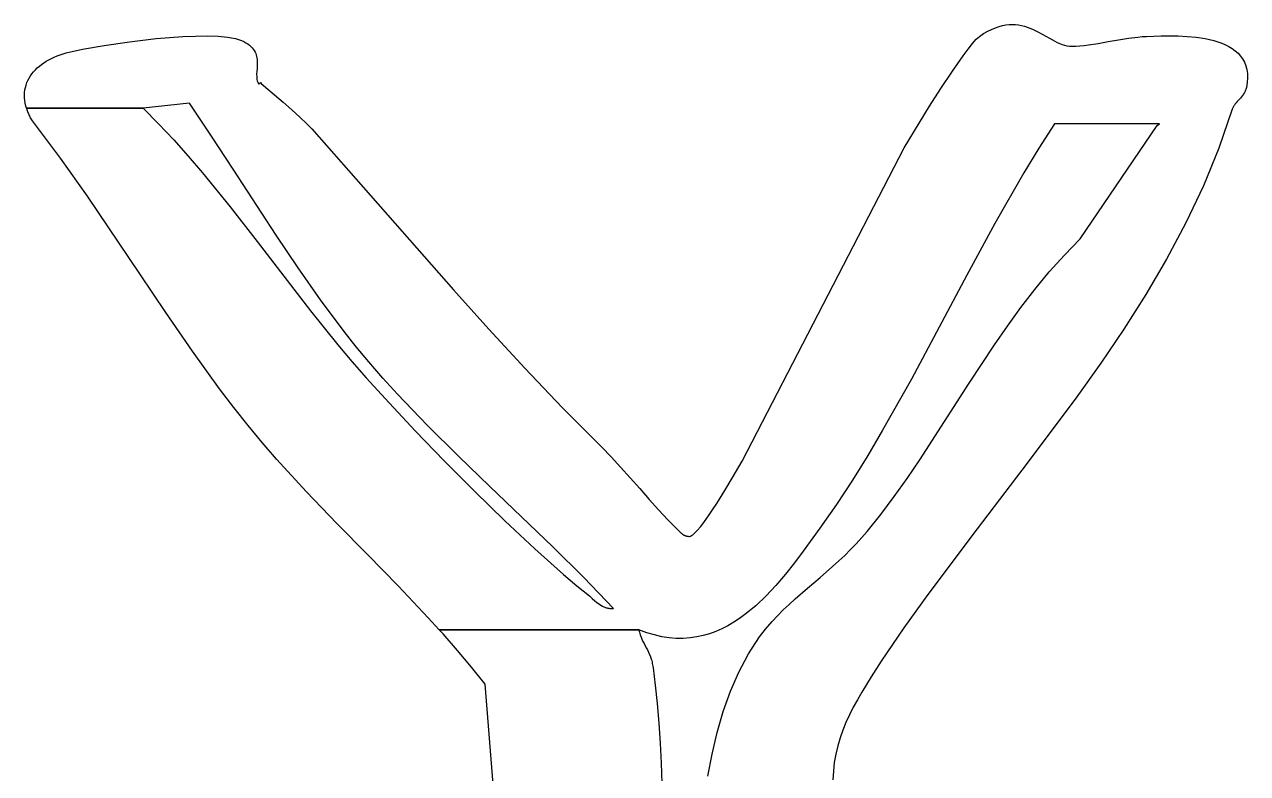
# Model space of a CAD drawing. Header units: millimetres. Extents: x 73 to 173, y -160 to -92.
# Drawn here: x 171.111 to 173.262, y -143.504 to -142.187 of the extents above; entities that cross this region are included whole.
import ezdxf

# ---------------------------------------------------------------- set-up
doc = ezdxf.new("R2010")
doc.units = ezdxf.units.MM
doc.layers.add('F.Silkscreen', color=41, linetype='CONTINUOUS', true_color=0xf2eda1)

msp = doc.modelspace()

# ---------------------------------------------------------------- linework, layer by layer
at = {"layer": 'F.Silkscreen', "linetype": 'CONTINUOUS'}
for p, q in [((172.824828, -142.190518), (172.831021, -142.188892)), ((172.831021, -142.188892), (172.83702, -142.187773)), ((172.83702, -142.187773), (172.842848, -142.187154)), ((172.842848, -142.187154), (172.848487, -142.186961)), ((172.848487, -142.186961), (172.853956, -142.187193)), ((172.853956, -142.187193), (172.859244, -142.1878)), ((172.859244, -142.1878), (172.864422, -142.188772)), ((172.864422, -142.188772), (172.86944, -142.190049)), ((172.86944, -142.190049), (172.874344, -142.191599)), ((171.295564, -142.21731), (171.342954, -142.211906)), ((171.342954, -142.211906), (171.389796, -142.208284)), ((171.389796, -142.208284), (171.411951, -142.207361)), ((171.411951, -142.207361), (171.432663, -142.207133)), ((171.432663, -142.207133), (171.451499, -142.207717)), ((171.451499, -142.207717), (171.46808, -142.209208)), ((171.46808, -142.209208), (171.481916, -142.211668)), ((171.481916, -142.211668), (171.487724, -142.213282)), ((172.78487, -142.213062), (172.790423, -142.207909)), ((172.790423, -142.207909), (172.797797, -142.203101)), ((172.797797, -142.203101), (172.804905, -142.19898)), ((172.804905, -142.19898), (172.811783, -142.195546)), ((172.811783, -142.195546), (172.818416, -142.192741)), ((172.818416, -142.192741), (172.824828, -142.190518)), ((172.874344, -142.191599), (172.883822, -142.195374)), ((172.883822, -142.195374), (172.892882, -142.199822)), ((172.892882, -142.199822), (172.901707, -142.20462)), ((172.901707, -142.20462), (172.918784, -142.214228)), ((173.034824, -142.21406), (173.052318, -142.211263)), ((173.052318, -142.211263), (173.068914, -142.209068)), ((173.068914, -142.209068), (173.076659, -142.208352)), ((173.076659, -142.208352), (173.083988, -142.207909)), ((173.083988, -142.207909), (173.109914, -142.206965)), ((173.109914, -142.206965), (173.12463, -142.206806)), ((173.12463, -142.206806), (173.140106, -142.207074)), ((173.140106, -142.207074), (173.155939, -142.207909)), ((173.155939, -142.207909), (173.171834, -142.20946)), ((173.171834, -142.20946), (173.187435, -142.211906)), ((173.187435, -142.211906), (173.20246, -142.215348)), ((171.184544, -142.236987), (171.212908, -142.23056)), ((171.212908, -142.23056), (171.251077, -142.22377)), ((171.251077, -142.22377), (171.295564, -142.21731)), ((171.487724, -142.213282), (171.49264, -142.215186)), ((171.49264, -142.215186), (171.496804, -142.217134)), ((171.496804, -142.217134), (171.500498, -142.219169)), ((171.500498, -142.219169), (171.503815, -142.221284)), ((171.503815, -142.221284), (171.506761, -142.223491)), ((171.506761, -142.223491), (171.509345, -142.225764)), ((171.509345, -142.225764), (171.511604, -142.228098)), ((171.511604, -142.228098), (171.51352, -142.230482)), ((171.51352, -142.230482), (171.515177, -142.232948)), ((171.515177, -142.232948), (171.516555, -142.235424)), ((172.761799, -142.241847), (172.770398, -142.230348)), ((172.770398, -142.230348), (172.778143, -142.220644)), ((172.778143, -142.220644), (172.78487, -142.213062)), ((172.918784, -142.214228), (172.927223, -142.218465)), ((172.927223, -142.218465), (172.935711, -142.221916)), ((172.935711, -142.221916), (172.940011, -142.223269)), ((172.940011, -142.223269), (172.94435, -142.22432)), ((172.94435, -142.22432), (172.948747, -142.225006)), ((172.948747, -142.225006), (172.953194, -142.225338)), ((172.953194, -142.225338), (172.959761, -142.225174)), ((172.959761, -142.225174), (172.966887, -142.224658)), ((172.966887, -142.224658), (172.974458, -142.223887)), ((172.974458, -142.223887), (172.982436, -142.222834)), ((172.982436, -142.222834), (172.999326, -142.220209)), ((172.999326, -142.220209), (173.016951, -142.217177)), ((173.016951, -142.217177), (173.034824, -142.21406)), ((173.20246, -142.215348), (173.216486, -142.219977)), ((173.216486, -142.219977), (173.22305, -142.222808)), ((173.22305, -142.222808), (173.229242, -142.225959)), ((173.229242, -142.225959), (173.235047, -142.229479)), ((173.235047, -142.229479), (173.240379, -142.233392)), ((173.240379, -142.233392), (173.245213, -142.237714)), ((171.141136, -142.257238), (171.145179, -142.254363)), ((171.145179, -142.254363), (171.149449, -142.25164)), ((171.149449, -142.25164), (171.153923, -142.249049)), ((171.153923, -142.249049), (171.158601, -142.246635)), ((171.158601, -142.246635), (171.163461, -142.244342)), ((171.163461, -142.244342), (171.168474, -142.242265)), ((171.168474, -142.242265), (171.173667, -142.240316)), ((171.173667, -142.240316), (171.179038, -142.238571)), ((171.179038, -142.238571), (171.184544, -142.236987)), ((171.516555, -142.235424), (171.517691, -142.237956)), ((171.517691, -142.237956), (171.518599, -142.240519)), ((171.518599, -142.240519), (171.519274, -142.243124)), ((171.519274, -142.243124), (171.519804, -142.245743)), ((171.519804, -142.245743), (171.520153, -142.248378)), ((171.520153, -142.248378), (171.520348, -142.25103)), ((171.52043, -142.253706), (171.520314, -142.259007)), ((171.520348, -142.25103), (171.52043, -142.253706)), ((172.742824, -142.268964), (172.761799, -142.241847)), ((173.245213, -142.237714), (173.249538, -142.242425)), ((173.249538, -142.242425), (173.253281, -142.247637)), ((173.253281, -142.247637), (173.256411, -142.253282)), ((173.256411, -142.253282), (173.258887, -142.259431)), ((171.121676, -142.277481), (171.124265, -142.273775)), ((171.124265, -142.273775), (171.127179, -142.270217)), ((171.127179, -142.270217), (171.130324, -142.266759)), ((171.130324, -142.266759), (171.133686, -142.263458)), ((171.133686, -142.263458), (171.137291, -142.260285)), ((171.137291, -142.260285), (171.141136, -142.257238)), ((171.519637, -142.269418), (171.519412, -142.274442)), ((171.519412, -142.274442), (171.519453, -142.279286)), ((171.520007, -142.264235), (171.519637, -142.269418)), ((171.520314, -142.259007), (171.520007, -142.264235)), ((172.722657, -142.299468), (172.742824, -142.268964)), ((173.258887, -142.259431), (173.260634, -142.266062)), ((173.260634, -142.266062), (173.261664, -142.273225)), ((173.261664, -142.273225), (173.26189, -142.280925)), ((171.111882, -142.302147), (171.112793, -142.297752)), ((171.112793, -142.297752), (171.11396, -142.293469)), ((171.11396, -142.293469), (171.115466, -142.289286)), ((171.115466, -142.289286), (171.117257, -142.285246)), ((171.117257, -142.285246), (171.11933, -142.281315)), ((171.11933, -142.281315), (171.121676, -142.277481)), ((171.519453, -142.279286), (171.519666, -142.281616)), ((171.519666, -142.281616), (171.519998, -142.283884)), ((171.519998, -142.283884), (171.520503, -142.286091)), ((171.520503, -142.286091), (171.521178, -142.28821)), ((171.521178, -142.28821), (171.522049, -142.290256)), ((171.522049, -142.290256), (171.52316, -142.292212)), ((171.52316, -142.292212), (171.526058, -142.289286)), ((171.526058, -142.289286), (171.527518, -142.290763)), ((171.527518, -142.290763), (171.539127, -142.300571)), ((173.259836, -142.298005), (173.259419, -142.299629)), ((173.261306, -142.289171), (173.259836, -142.298005)), ((173.26189, -142.280925), (173.261306, -142.289171)), ((171.111073, -142.311195), (171.111311, -142.306604)), ((171.111159, -142.315854), (171.111073, -142.311195)), ((171.111609, -142.320616), (171.111159, -142.315854)), ((171.111311, -142.306604), (171.111882, -142.302147)), ((171.539127, -142.300571), (171.565869, -142.323622)), ((172.702721, -142.330783), (172.722657, -142.299468)), ((173.247494, -142.31854), (173.243732, -142.322708)), ((173.249405, -142.316395), (173.247494, -142.31854)), ((173.251276, -142.314193), (173.249405, -142.316395)), ((173.253075, -142.31187), (173.251276, -142.314193)), ((173.254763, -142.309441), (173.253075, -142.31187)), ((173.255561, -142.308178), (173.254763, -142.309441)), ((173.256337, -142.306855), (173.255561, -142.308178)), ((173.257037, -142.305503), (173.256337, -142.306855)), ((173.257714, -142.304106), (173.257037, -142.305503)), ((173.258348, -142.302669), (173.257714, -142.304106)), ((173.258913, -142.301167), (173.258348, -142.302669)), ((173.259419, -142.299629), (173.258913, -142.301167)), ((171.112388, -142.325479), (171.111609, -142.320616)), ((171.113541, -142.330394), (171.112388, -142.325479)), ((171.11474, -142.334331), (171.113541, -142.330394)), ((171.115042, -142.335414), (171.11474, -142.334331)), ((171.11474, -142.334331), (171.3197, -142.334331)), ((171.3197, -142.334331), (171.11474, -142.334331)), ((171.116946, -142.340498), (171.115042, -142.335414)), ((171.119237, -142.345644), (171.116946, -142.340498)), ((171.401095, -142.325629), (171.3197, -142.334331)), ((171.3197, -142.334331), (171.347031, -142.361706)), ((171.440205, -142.383207), (171.401095, -142.325629)), ((171.565869, -142.323622), (171.581098, -142.337078)), ((171.581098, -142.337078), (171.595582, -142.350219)), ((172.684373, -142.360373), (172.702721, -142.330783)), ((173.235146, -142.335779), (173.211602, -142.404308)), ((173.235601, -142.334596), (173.235146, -142.335779)), ((173.236094, -142.333401), (173.235601, -142.334596)), ((173.236653, -142.332263), (173.236094, -142.333401)), ((173.237281, -142.331132), (173.236653, -142.332263)), ((173.237965, -142.330041), (173.237281, -142.331132)), ((173.238684, -142.32896), (173.237965, -142.330041)), ((173.240238, -142.326818), (173.238684, -142.32896)), ((173.2419, -142.324736), (173.240238, -142.326818)), ((173.243732, -142.322708), (173.2419, -142.324736)), ((171.121891, -142.350871), (171.119237, -142.345644)), ((171.12494, -142.356152), (171.121891, -142.350871)), ((171.174464, -142.421866), (171.12494, -142.356152)), ((171.347031, -142.361706), (171.373509, -142.389829)), ((171.595582, -142.350219), (171.607747, -142.361837)), ((171.607747, -142.361837), (171.612548, -142.366673)), ((172.658182, -142.404102), (172.684373, -142.360373)), ((172.92269, -142.361981), (172.895122, -142.404663)), ((173.107244, -142.361981), (172.92269, -142.361981)), ((173.102895, -142.364876), (173.107244, -142.361981)), ((171.478377, -142.441244), (171.440205, -142.383207)), ((171.612548, -142.366673), (171.616156, -142.370684)), ((171.616156, -142.370684), (171.86577, -142.653709)), ((172.967741, -142.563961), (173.102895, -142.364876)), ((171.373509, -142.389829), (171.39924, -142.418562)), ((172.373337, -142.9549), (172.658182, -142.404102)), ((172.895122, -142.404663), (172.868462, -142.448166)), ((173.211602, -142.404308), (173.184229, -142.470963)), ((171.222051, -142.488974), (171.174464, -142.421866)), ((171.39924, -142.418562), (171.424341, -142.447827)), ((171.424341, -142.447827), (171.47298, -142.50762)), ((171.553829, -142.557428), (171.478377, -142.441244)), ((172.868462, -142.448166), (172.817316, -142.537164)), ((171.314083, -142.625375), (171.222051, -142.488974)), ((173.184229, -142.470963), (173.153448, -142.535979)), ((171.47298, -142.50762), (171.52024, -142.568519)), ((172.817316, -142.537164), (172.768077, -142.627941)), ((173.153448, -142.535979), (173.119629, -142.599477)), ((171.52024, -142.568519), (171.613995, -142.690564)), ((171.592283, -142.614876), (171.553829, -142.557428)), ((172.939833, -142.592471), (172.967741, -142.563961)), ((172.913248, -142.622195), (172.939833, -142.592471)), ((171.631847, -142.671425), (171.592283, -142.614876)), ((173.119629, -142.599477), (173.083154, -142.66167)), ((171.359864, -142.693613), (171.314083, -142.625375)), ((172.768077, -142.627941), (172.719578, -142.719478)), ((172.887795, -142.65304), (172.913248, -142.622195)), ((171.86577, -142.653709), (171.927574, -142.722506)), ((172.863371, -142.68482), (172.887795, -142.65304)), ((173.083154, -142.66167), (173.044428, -142.722677)), ((171.673034, -142.726762), (171.631847, -142.671425)), ((172.839796, -142.717353), (172.863371, -142.68482)), ((171.40639, -142.761202), (171.359864, -142.693613)), ((171.613995, -142.690564), (171.66208, -142.750272)), ((171.694432, -142.753846), (171.673034, -142.726762)), ((171.927574, -142.722506), (171.990992, -142.791282)), ((172.719578, -142.719478), (172.67068, -142.810726)), ((172.816905, -142.750508), (172.839796, -142.717353)), ((173.044428, -142.722677), (173.003839, -142.782693)), ((171.454273, -142.827645), (171.40639, -142.761202)), ((171.66208, -142.750272), (171.686804, -142.779478)), ((171.716461, -142.780507), (171.694432, -142.753846)), ((172.772634, -142.817925), (172.816905, -142.750508)), ((171.686804, -142.779478), (171.712082, -142.808134)), ((171.741561, -142.809136), (171.716461, -142.780507)), ((171.990992, -142.791282), (172.056908, -142.860372)), ((173.003839, -142.782693), (172.961738, -142.841907)), ((171.712082, -142.808134), (171.752612, -142.852617)), ((171.767232, -142.837284), (171.741561, -142.809136)), ((172.67068, -142.810726), (172.620229, -142.900668)), ((171.478971, -142.860274), (171.454273, -142.827645)), ((172.685727, -142.952666), (172.772634, -142.817925)), ((171.752612, -142.852617), (171.798942, -142.901992)), ((171.820066, -142.892365), (171.767232, -142.837284)), ((172.961738, -142.841907), (172.874621, -142.958568)), ((171.504265, -142.892423), (171.478971, -142.860274)), ((172.056908, -142.860372), (172.126292, -142.930206)), ((171.52913, -142.922329), (171.504265, -142.892423)), ((171.87434, -142.946237), (171.820066, -142.892365)), ((171.798942, -142.901992), (171.849404, -142.95429)), ((172.620229, -142.900668), (172.594017, -142.944877)), ((171.554542, -142.951603), (171.52913, -142.922329)), ((172.126292, -142.930206), (172.14275, -142.947233)), ((171.580493, -142.980357), (171.554542, -142.951603)), ((171.849404, -142.95429), (171.902296, -143.00758)), ((171.929548, -142.999413), (171.87434, -142.946237)), ((172.14275, -142.947233), (172.1594, -142.965343)), ((172.355754, -142.984775), (172.373337, -142.9549)), ((172.594017, -142.944877), (172.566999, -142.988324)), ((172.663422, -142.985373), (172.685727, -142.952666)), ((172.874621, -142.958568), (172.786149, -143.073994)), ((171.606802, -143.008656), (171.580493, -142.980357)), ((172.1594, -142.965343), (172.192943, -143.003239)), ((172.342743, -143.006354), (172.355754, -142.984775)), ((172.640596, -143.017337), (172.663422, -142.985373)), ((171.902296, -143.00758), (171.955958, -143.059922)), ((172.040369, -143.105673), (171.929548, -142.999413)), ((172.192943, -143.003239), (172.209672, -143.022162)), ((172.328471, -143.029209), (172.342743, -143.006354)), ((172.566999, -142.988324), (172.539049, -143.030948)), ((171.660374, -143.064323), (171.606802, -143.008656)), ((172.209672, -143.022162), (172.226218, -143.040552)), ((172.321182, -143.040399), (172.328471, -143.029209)), ((172.617116, -143.048421), (172.640596, -143.017337)), ((172.226218, -143.040552), (172.242524, -143.058005)), ((172.313987, -143.051048), (172.321182, -143.040399)), ((172.539049, -143.030948), (172.509954, -143.072626)), ((172.592782, -143.078445), (172.617116, -143.048421)), ((171.714443, -143.119316), (171.660374, -143.064323)), ((171.955958, -143.059922), (172.008618, -143.10936)), ((172.242524, -143.058005), (172.25058, -143.066255)), ((172.25058, -143.066255), (172.258531, -143.07409)), ((172.294241, -143.076837), (172.30038, -143.069572)), ((172.30038, -143.069572), (172.306992, -143.060885)), ((172.306992, -143.060885), (172.313987, -143.051048)), ((172.258531, -143.07409), (172.263581, -143.079189)), ((172.263581, -143.079189), (172.264769, -143.080314)), ((172.264769, -143.080314), (172.265932, -143.081417)), ((172.265932, -143.081417), (172.267123, -143.0824)), ((172.267123, -143.0824), (172.268343, -143.083359)), ((172.268343, -143.083359), (172.269588, -143.084184)), ((172.269588, -143.084184), (172.270222, -143.08457)), ((172.270222, -143.08457), (172.270886, -143.084934)), ((172.270886, -143.084934), (172.271534, -143.085262)), ((172.271534, -143.085262), (172.272236, -143.08558)), ((172.272236, -143.08558), (172.272931, -143.085856)), ((172.272931, -143.085856), (172.273647, -143.086132)), ((172.273647, -143.086132), (172.274412, -143.086359)), ((172.274412, -143.086359), (172.275144, -143.086567)), ((172.275144, -143.086567), (172.27595, -143.08675)), ((172.27595, -143.08675), (172.276757, -143.086892)), ((172.276757, -143.086892), (172.277624, -143.086994)), ((172.277624, -143.086994), (172.2785, -143.087087)), ((172.2785, -143.087087), (172.279401, -143.087135)), ((172.279401, -143.087135), (172.280328, -143.087169)), ((172.280328, -143.087169), (172.282082, -143.086852)), ((172.282082, -143.086852), (172.284102, -143.085912)), ((172.284102, -143.085912), (172.286328, -143.084396)), ((172.286328, -143.084396), (172.28879, -143.082371)), ((172.28879, -143.082371), (172.294241, -143.076837)), ((172.509954, -143.072626), (172.480662, -143.113264)), ((172.573917, -143.100094), (172.583566, -143.089427)), ((172.583566, -143.089427), (172.592782, -143.078445)), ((172.786149, -143.073994), (172.699422, -143.189544)), ((172.008618, -143.10936), (172.058703, -143.153987)), ((172.094916, -143.159719), (172.040369, -143.105673)), ((172.480662, -143.113264), (172.465214, -143.133746)), ((172.553592, -143.120561), (172.563883, -143.110449)), ((172.563883, -143.110449), (172.573917, -143.100094)), ((171.768322, -143.174396), (171.714443, -143.119316)), ((172.465214, -143.133746), (172.449184, -143.153907)), ((172.532221, -143.140174), (172.543005, -143.130466)), ((172.543005, -143.130466), (172.553592, -143.120561)), ((172.058703, -143.153987), (172.082241, -143.173862)), ((172.449184, -143.153907), (172.43252, -143.173388)), ((172.510305, -143.159278), (172.532221, -143.140174)), ((171.821241, -143.230252), (171.768322, -143.174396)), ((172.082241, -143.173862), (172.104487, -143.191793)), ((172.146847, -143.213767), (172.094916, -143.159719)), ((172.43252, -143.173388), (172.415107, -143.191902)), ((172.466467, -143.19717), (172.488238, -143.178161)), ((172.488238, -143.178161), (172.510305, -143.159278)), ((172.104487, -143.191793), (172.109377, -143.196199)), ((172.109377, -143.196199), (172.114371, -143.200505)), ((172.114371, -143.200505), (172.11687, -143.202587)), ((172.415107, -143.191902), (172.39697, -143.209107)), ((172.45585, -143.206843), (172.466467, -143.19717)), ((172.699422, -143.189544), (172.657633, -143.247814)), ((172.11687, -143.202587), (172.119416, -143.204562)), ((172.119416, -143.204562), (172.122009, -143.206433)), ((172.122009, -143.206433), (172.124653, -143.208151)), ((172.124653, -143.208151), (172.127326, -143.209701)), ((172.127326, -143.209701), (172.128696, -143.210391)), ((172.128696, -143.210391), (172.130053, -143.211042)), ((172.130053, -143.211042), (172.131459, -143.211641)), ((172.131459, -143.211641), (172.132875, -143.212177)), ((172.132875, -143.212177), (172.134301, -143.212642)), ((172.134301, -143.212642), (172.135749, -143.213058)), ((172.135749, -143.213058), (172.137207, -143.213383)), ((172.137207, -143.213383), (172.138709, -143.213658)), ((172.138709, -143.213658), (172.140212, -143.213844)), ((172.140212, -143.213844), (172.14173, -143.213972)), ((172.14173, -143.213972), (172.143292, -143.214007)), ((172.143292, -143.214007), (172.144849, -143.213952)), ((172.144849, -143.213952), (172.146448, -143.213806)), ((172.146448, -143.213806), (172.146847, -143.213767)), ((172.39697, -143.209107), (172.37806, -143.224693)), ((172.435392, -143.226614), (172.445469, -143.216627)), ((172.445469, -143.216627), (172.45585, -143.206843)), ((171.840467, -143.251386), (171.821241, -143.230252)), ((172.34804, -143.244261), (172.337601, -143.24961)), ((172.358282, -143.238305), (172.34804, -143.244261)), ((172.368284, -143.231746), (172.358282, -143.238305)), ((172.37806, -143.224693), (172.368284, -143.231746)), ((172.414302, -143.250146), (172.425644, -143.236854)), ((172.425644, -143.236854), (172.435392, -143.226614)), ((171.847134, -143.258702), (171.840467, -143.251386)), ((171.840467, -143.251386), (172.191677, -143.251386)), ((172.191677, -143.251386), (171.840467, -143.251386)), ((171.87248, -143.28763), (171.847134, -143.258702)), ((172.191677, -143.251386), (172.192121, -143.253664)), ((172.20541, -143.256552), (172.191677, -143.251386)), ((172.192121, -143.253664), (172.192645, -143.255891)), ((172.192645, -143.255891), (172.193868, -143.260157)), ((172.193868, -143.260157), (172.195323, -143.264236)), ((172.195323, -143.264236), (172.196977, -143.26815)), ((172.218844, -143.260593), (172.20541, -143.256552)), ((172.23198, -143.263595), (172.218844, -143.260593)), ((172.24482, -143.265573), (172.23198, -143.263595)), ((172.257352, -143.266582), (172.24482, -143.265573)), ((172.281612, -143.265798), (172.269611, -143.266636)), ((172.293317, -143.264122), (172.281612, -143.265798)), ((172.304776, -143.261612), (172.293317, -143.264122)), ((172.315953, -143.258335), (172.304776, -143.261612)), ((172.326891, -143.254319), (172.315953, -143.258335)), ((172.337601, -143.24961), (172.326891, -143.254319)), ((172.384193, -143.293825), (172.403588, -143.264092)), ((172.403588, -143.264092), (172.414302, -143.250146)), ((172.657633, -143.247814), (172.617479, -143.306613)), ((172.196977, -143.26815), (172.198743, -143.271979)), ((172.198743, -143.271979), (172.200637, -143.275709)), ((172.200637, -143.275709), (172.204585, -143.28317)), ((172.204585, -143.28317), (172.206525, -143.286959)), ((172.206525, -143.286959), (172.208439, -143.290823)), ((172.269611, -143.266636), (172.257352, -143.266582)), ((171.897285, -143.317157), (171.87248, -143.28763)), ((172.208439, -143.290823), (172.210223, -143.294824)), ((172.210223, -143.294824), (172.211912, -143.298999)), ((172.211912, -143.298999), (172.213378, -143.303376)), ((172.213378, -143.303376), (172.214046, -143.305663)), ((172.214046, -143.305663), (172.214634, -143.308019)), ((172.214634, -143.308019), (172.2152, -143.310457)), ((172.367239, -143.32577), (172.384193, -143.293825)), ((172.617479, -143.306613), (172.599927, -143.334345)), ((171.921376, -143.347297), (171.897285, -143.317157)), ((172.2152, -143.310457), (172.215679, -143.31296)), ((172.215679, -143.31296), (172.216075, -143.315557)), ((172.216075, -143.315557), (172.216391, -143.318238)), ((172.216391, -143.318238), (172.220407, -143.348556)), ((172.352537, -143.359654), (172.367239, -143.32577)), ((171.980962, -144.108824), (171.921376, -143.347297)), ((172.220407, -143.348556), (172.223799, -143.381271)), ((172.599927, -143.334345), (172.58347, -143.361206)), ((172.339908, -143.395152), (172.352537, -143.359654)), ((172.58347, -143.361206), (172.575811, -143.374474)), ((172.223799, -143.381271), (172.226606, -143.415612)), ((172.568585, -143.387702), (172.561876, -143.400991)), ((172.575811, -143.374474), (172.568585, -143.387702)), ((172.226606, -143.415612), (172.228926, -143.450846)), ((172.329202, -143.43203), (172.339908, -143.395152)), ((172.555728, -143.414329), (172.550183, -143.427847)), ((172.561876, -143.400991), (172.555728, -143.414329)), ((172.320184, -143.469967), (172.329202, -143.43203)), ((172.550183, -143.427847), (172.545301, -143.441559)), ((172.228926, -143.450846), (172.230706, -143.486199)), ((172.541138, -143.455572), (172.537795, -143.469889)), ((172.545301, -143.441559), (172.541138, -143.455572)), ((172.312649, -143.508622), (172.320184, -143.469967)), ((172.537795, -143.469889), (172.535248, -143.484657)), ((172.230706, -143.486199), (172.232108, -143.520977)), ((172.533585, -143.499837), (172.53289, -143.515544)), ((172.535248, -143.484657), (172.533585, -143.499837))]:
    msp.add_line(p, q, dxfattribs=at)

doc.saveas('drawing.dxf')
